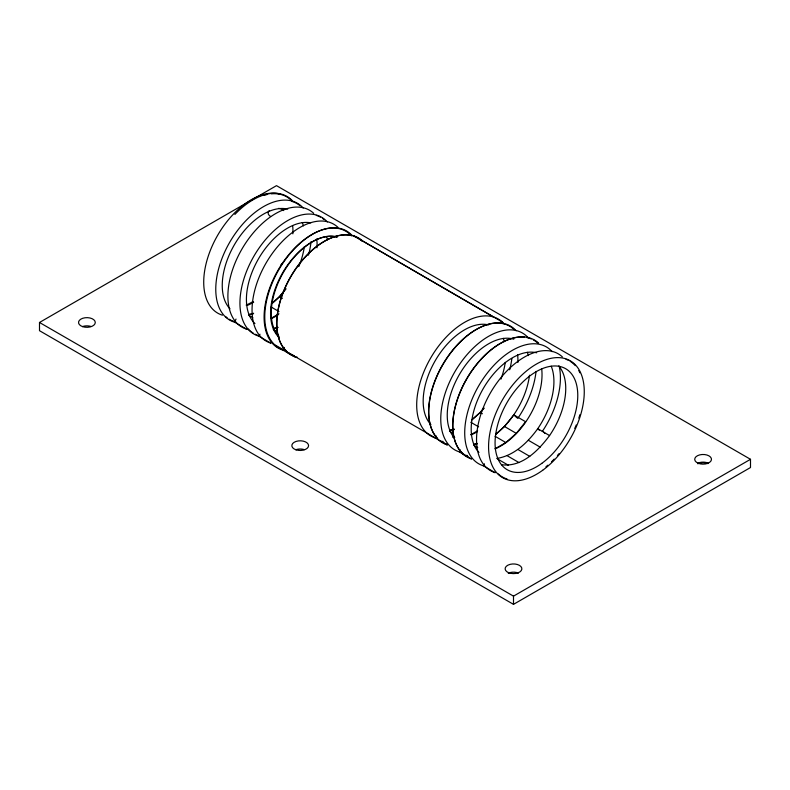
<?xml version="1.0" encoding="UTF-8"?>
<svg xmlns="http://www.w3.org/2000/svg" width="790" height="790" viewBox="0 0 790 790"><rect width="100%" height="100%" fill="white"/><g stroke="black" fill="none" stroke-linecap="round" stroke-linejoin="round"><path stroke-width="1.19" d="M248.781 329.233L246.371 329.015L234.551 322.152L236.032 319.081M259.969 334.209L258.982 336.254L270.802 343.117M436.189 435.942L435.201 437.996L447.022 444.849M460.491 449.974L459.504 452.028L471.324 458.881M562.342 356.863A67.505 39.075 -59.9 0 0 490.541 392.689A67.505 39.075 -59.9 0 0 495.241 472.697L483.421 465.833L484.408 463.789M284.281 347.452L283.018 350.128L294.828 356.991L297.238 357.208M272.57 302.758L279.522 296.615L284.558 290.374M472.43 419.302L480.162 412.449L483.757 407.996M495.774 434.164L504.464 426.482L513.826 414.898L525.646 421.751L516.285 433.345L505.857 442.558L495.054 448.76M496.722 458.486C514.26 455.672 527.69 442.519 537.743 428.703A58.361 33.782 -59.9 0 0 551.223 366.204M501.531 464.708C521.894 467.542 538.425 450.527 549.563 435.567A58.361 33.782 -59.9 0 0 558.767 365.987M471.65 420.112L480.36 412.429A58.361 33.782 -59.9 0 0 484.112 408.213M39.5 322.478L276.5 185.65L750.5 459.306L750.5 467.522L513.5 604.35L39.5 330.694L39.5 322.478L513.5 596.144L750.5 459.306M271.089 318.321L278.949 313.808M470.751 434.727L477.624 430.777M249.018 314.499L253.649 313.265M273.449 328.601L278.08 327.366M473.961 444.365L477.446 443.447M449.767 430.293L454.349 429.079M440.781 441.255L443.19 441.472M465.093 455.287L467.492 455.504M283.482 349.812L274.644 344.716A67.505 39.075 -59.9 0 1 284.598 260.759A67.505 39.075 -59.9 0 1 352.202 235.637M482.374 413.753L480.162 412.449M502.499 322.132L362.63 240.97A67.505 39.075 -59.9 0 0 290.819 276.796A67.505 39.075 -59.9 0 0 295.529 356.803M353.792 235.874L493.661 317.027M549.563 435.567L537.743 428.703L539.323 430.165M528.392 440.297L540.212 447.16M504.464 426.482L516.285 433.345M279.522 296.615L282.474 298.324M470.781 422.275L478.612 426.817M495.024 436.268L505.857 442.558M517.954 449.51L529.774 456.363M271.059 306.964L278.939 311.546M507.16 455.712L518.981 462.575M449.49 431.212L453.421 433.503M473.793 445.244L477.733 447.535M497.71 459.059L508.543 465.34M248.84 315.378L252.78 317.659M273.271 329.479L277.211 331.76M286.691 351.708L435.399 437.966A67.515 39.075 -59.9 0 1 431.686 356.28A67.515 39.075 -59.9 0 1 504.119 323.781M513.826 414.898L516.976 417.821M543.648 432.13L545.1 433.532M513.5 596.144L513.5 604.35M697.787 463.779A8.384 4.839 0 0 1 707.988 463.592M82.713 326.497A8.384 4.839 0 0 1 91.087 326.497M296.013 449.648A8.384 4.839 0 0 1 304.387 449.648M508.256 573.214A8.384 4.839 0 0 1 518.457 573.086M271.365 193.846A67.031 38.799 -59.9 0 1 292.488 201.529M263.821 195.406A67.031 38.799 -59.9 0 1 267.119 194.528M234.867 214.455A67.505 39.075 -59.9 0 1 292.764 201.144M253.679 302.224A58.361 33.782 -59.9 0 1 247.784 305.207M270.575 216.44A8.384 4.839 0 0 1 269.242 210.594M278.673 208.343A8.384 4.839 0 0 1 283.758 210.594M697.787 463.226A8.384 4.839 0 0 1 707.988 463.029M478.938 452.443A58.361 33.782 -59.9 0 1 483.302 388.483A58.361 33.782 -59.9 0 1 536.667 352.794M483.421 465.833A67.505 39.075 -59.9 0 1 479.708 384.147A67.505 39.075 -59.9 0 1 552.151 351.659M559.202 366.224A67.505 39.075 -59.9 0 1 542.345 431.399M541.673 368.673A58.361 33.782 -59.9 0 1 495.261 448.799M527.276 352.291A58.361 33.782 -59.9 0 1 528.411 355.589M529.498 375.211A58.361 33.782 -59.9 0 1 495.784 434.263M477.318 443.782A58.361 33.782 -59.9 0 1 473.891 444.444M454.22 437.7A58.361 33.782 -59.9 0 1 460.323 372.929A58.361 33.782 -59.9 0 1 513.796 339.187M471.521 458.921A67.505 39.075 -59.9 0 1 466.811 378.914A67.505 39.075 -59.9 0 1 538.622 343.087M459.474 451.929A67.505 39.075 -59.9 0 1 455.761 370.243A67.505 39.075 -59.9 0 1 528.204 337.745M536.055 371.399A67.505 39.075 -59.9 0 1 517.746 418.453M468.134 457.005A67.031 38.799 -59.9 0 1 466.14 455.919M464.273 454.635A67.031 38.799 -59.9 0 1 463.839 383.92A67.031 38.799 -59.9 0 1 524.59 337.221M526.93 337.587A67.031 38.799 -59.9 0 1 531.295 338.94M533.339 339.927A67.031 38.799 -59.9 0 1 537.931 343.225M517.588 354.71A58.361 33.782 -59.9 0 1 517.914 362.452M477.071 431.853A58.361 33.782 -59.9 0 1 471.176 434.836M454.724 437.502A58.361 33.782 -59.9 0 1 452.473 437.058M503.191 338.327A58.361 33.782 -59.9 0 1 504.326 341.626M505.274 362.353A58.361 33.782 -59.9 0 1 500.969 379.121M454.339 429.533A58.361 33.782 -59.9 0 1 449.796 430.481M430.906 424.576A58.361 33.782 -59.9 0 1 435.28 360.605A58.361 33.782 -59.9 0 1 488.635 324.927M511.851 358.522A67.515 39.075 -59.9 0 1 509.698 369.769M447.219 444.286A67.031 38.799 -59.9 0 1 443.042 442.519M437.63 438.42A67.031 38.799 -59.9 0 1 432.792 431.547M432.249 430.402A67.031 38.799 -59.9 0 1 447.219 357.435A67.031 38.799 -59.9 0 1 505.077 324.206M506.153 324.562A67.031 38.799 -59.9 0 1 513.846 329.262M447.436 444.958A67.505 39.075 -59.9 0 1 443.723 363.262A67.505 39.075 -59.9 0 1 516.166 330.773M278.998 336.422A58.361 33.782 -59.9 0 1 283.363 272.461A58.361 33.782 -59.9 0 1 336.718 236.773M294.236 355.767A67.031 38.799 -59.9 0 1 289.199 353.189M286.533 351.066A67.031 38.799 -59.9 0 1 289.673 278.376A67.031 38.799 -59.9 0 1 350.938 235.479M353.17 236.052A67.031 38.799 -59.9 0 1 361.938 241.118M570.094 361.257A67.031 38.799 -59.9 0 1 575.308 365.642M578.774 370.559A67.031 38.799 -59.9 0 1 579.899 372.811M579.899 414.701A67.031 38.799 -59.9 0 1 578.823 418.108M576.236 424.99A67.031 38.799 -59.9 0 1 574.745 428.397M558.984 453.677A67.031 38.799 -59.9 0 1 557.404 455.544M554.185 459.089A67.031 38.799 -59.9 0 1 551.519 461.795M547.835 465.182A67.031 38.799 -59.9 0 1 545.959 466.772M507.071 479.017A67.031 38.799 -59.9 0 1 498.302 473.951M566.005 359.292A67.031 38.799 -59.9 0 1 568.099 360.171M302.274 222.543A58.361 33.782 -59.9 0 1 303.409 225.841M304.357 246.569A58.361 33.782 -59.9 0 1 298.798 266.566M286.079 288.814A58.361 33.782 -59.9 0 1 272.56 303.093M253.491 313.729A58.361 33.782 -59.9 0 1 248.889 314.697M229.989 308.791A58.361 33.782 -59.9 0 1 234.353 244.821A58.361 33.782 -59.9 0 1 287.718 209.143M292.695 225.989A58.361 33.782 -59.9 0 1 292.863 233.84M253.047 301.484A58.361 33.782 -59.9 0 1 246.164 305.068M234.482 322.182A67.505 39.075 -59.9 0 1 230.769 240.486A67.505 39.075 -59.9 0 1 303.202 207.997M311.062 241.651A67.505 39.075 -59.9 0 1 308.475 255.131M222.434 315.19A67.505 39.075 -59.9 0 1 213.596 242.974A67.505 39.075 -59.9 0 1 280.697 194.251M234.255 321.51A67.031 38.799 -59.9 0 1 229.1 319.18M227.224 317.896A67.031 38.799 -59.9 0 1 225.486 316.444M292.112 201.43A67.031 38.799 -59.9 0 1 300.042 205.736M326.438 236.496A58.361 33.782 -59.9 0 1 327.574 239.795M277.655 327.682A58.361 33.782 -59.9 0 1 274.179 328.472M254.953 323.525A58.361 33.782 -59.9 0 1 257.589 260.424A58.361 33.782 -59.9 0 1 310.766 222.839M316.75 238.896A58.361 33.782 -59.9 0 1 317.027 247.793M278.199 314.815A58.361 33.782 -59.9 0 1 271.306 318.597M258.646 336.125A67.505 39.075 -59.9 0 1 254.933 254.439A67.505 39.075 -59.9 0 1 327.366 221.951M248.84 329.716A67.505 39.075 -59.9 0 1 240.93 250.835A67.505 39.075 -59.9 0 1 313.699 213.31M322.399 218.317A67.031 38.799 -59.9 0 1 324.206 219.689M257.352 335.098A67.031 38.799 -59.9 0 1 255.259 334.219M253.264 333.133A67.031 38.799 -59.9 0 1 249.65 330.388M316.276 215.374A67.031 38.799 -59.9 0 1 320.464 217.132M279.117 337.468A58.361 33.782 -59.9 0 1 282.682 272.718A58.361 33.782 -59.9 0 1 337.123 237.346M282.8 350.079A67.505 39.075 -59.9 0 1 279.087 268.393A67.505 39.075 -59.9 0 1 351.52 235.904M270.753 343.087A67.505 39.075 -59.9 0 1 266.052 263.08A67.505 39.075 -59.9 0 1 337.853 227.253M282.583 349.407A67.031 38.799 -59.9 0 1 274.663 345.092M280.657 265.46A67.031 38.799 -59.9 0 1 281.931 263.514M82.713 326.665A8.384 4.839 0 0 0 95.284 322.478A8.384 4.839 0 0 0 82.713 318.291A8.384 4.839 0 0 0 82.713 326.665M508.543 572.671A8.384 4.839 0 0 0 521.825 569.304A8.384 4.839 0 0 0 510.133 564.346A8.384 4.839 0 0 0 508.543 572.671M698.212 463.246A8.384 4.839 0 0 0 711.435 459.79A8.384 4.839 0 0 0 699.644 454.902A8.384 4.839 0 0 0 698.212 463.246M296.013 449.816A8.384 4.839 0 0 0 308.584 445.629A8.384 4.839 0 0 0 296.013 441.442A8.384 4.839 0 0 0 296.013 449.816M542.671 470.277A67.505 39.075 -59.9 0 0 574.389 363.854A67.505 39.075 -59.9 0 0 492.21 423.519A67.505 39.075 -59.9 0 0 542.671 470.277M541.822 463.355A58.361 33.782 -59.9 0 0 569.244 371.359A58.361 33.782 -59.9 0 0 498.204 422.936A58.361 33.782 -59.9 0 0 541.822 463.355"/></g></svg>
